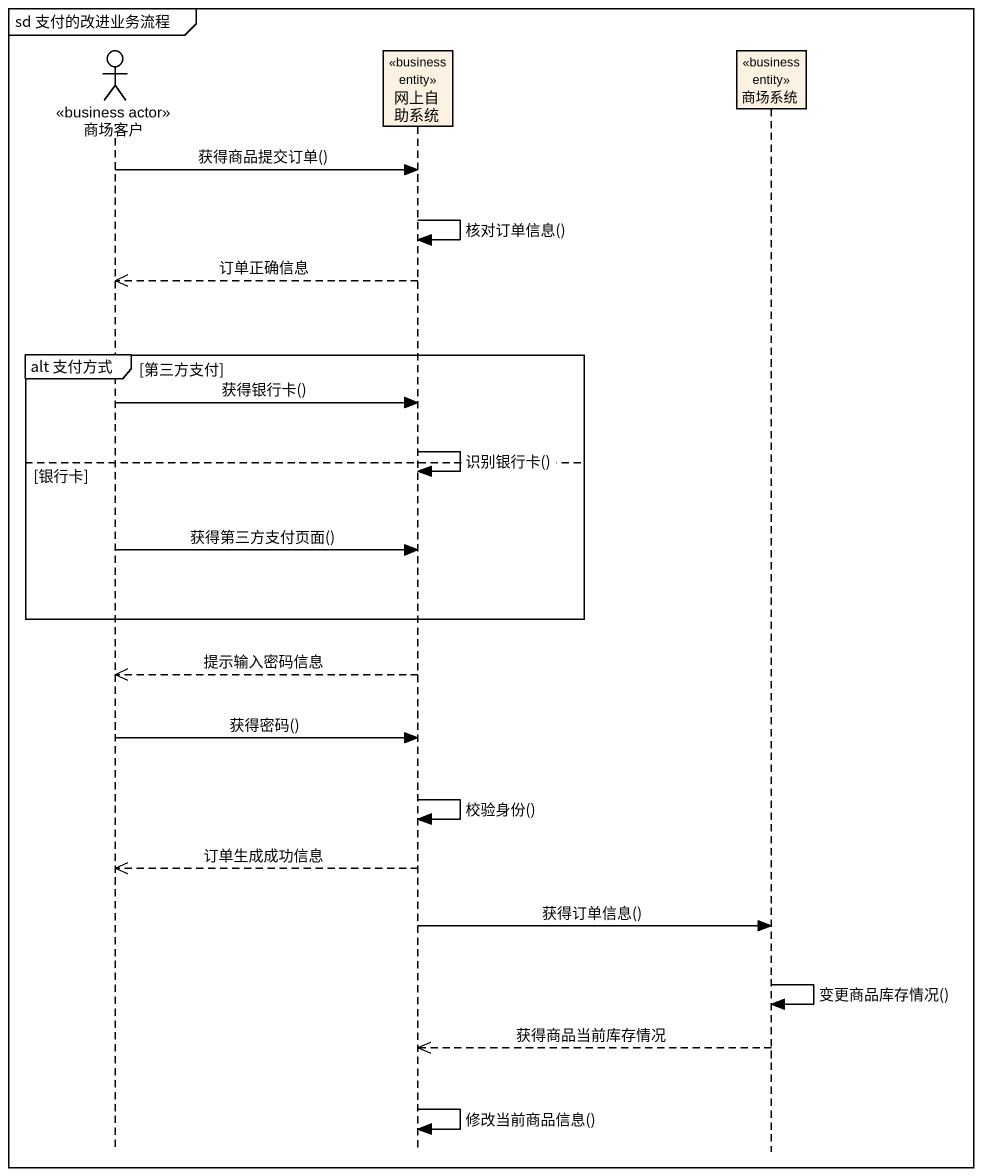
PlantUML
@startuml
mainframe sd 支付的改进业务流程
hide footbox
actor 商场客户 <<business actor>>
participant 网上自助系统 <<business entity>>
participant 商场系统 <<business entity>>

商场客户 -> 网上自助系统 : 获得商品提交订单()
网上自助系统 -> 网上自助系统 : 核对订单信息()
网上自助系统 -->> 商场客户 : 订单正确信息
group alt 支付方式 [第三方支付]
  商场客户 -> 网上自助系统 : 获得银行卡()
  网上自助系统 -> 网上自助系统 : 识别银行卡()
else 银行卡
  商场客户 -> 网上自助系统 : 获得第三方支付页面()
end
网上自助系统 -->> 商场客户 : 提示输入密码信息
商场客户 -> 网上自助系统 : 获得密码()
网上自助系统 -> 网上自助系统 : 校验身份()
网上自助系统 -->> 商场客户 : 订单生成成功信息
网上自助系统 -> 商场系统 : 获得订单信息()
商场系统 -> 商场系统 : 变更商品库存情况()
商场系统 -->> 网上自助系统 : 获得商品当前库存情况
网上自助系统 -> 网上自助系统 : 修改当前商品信息()
@enduml
